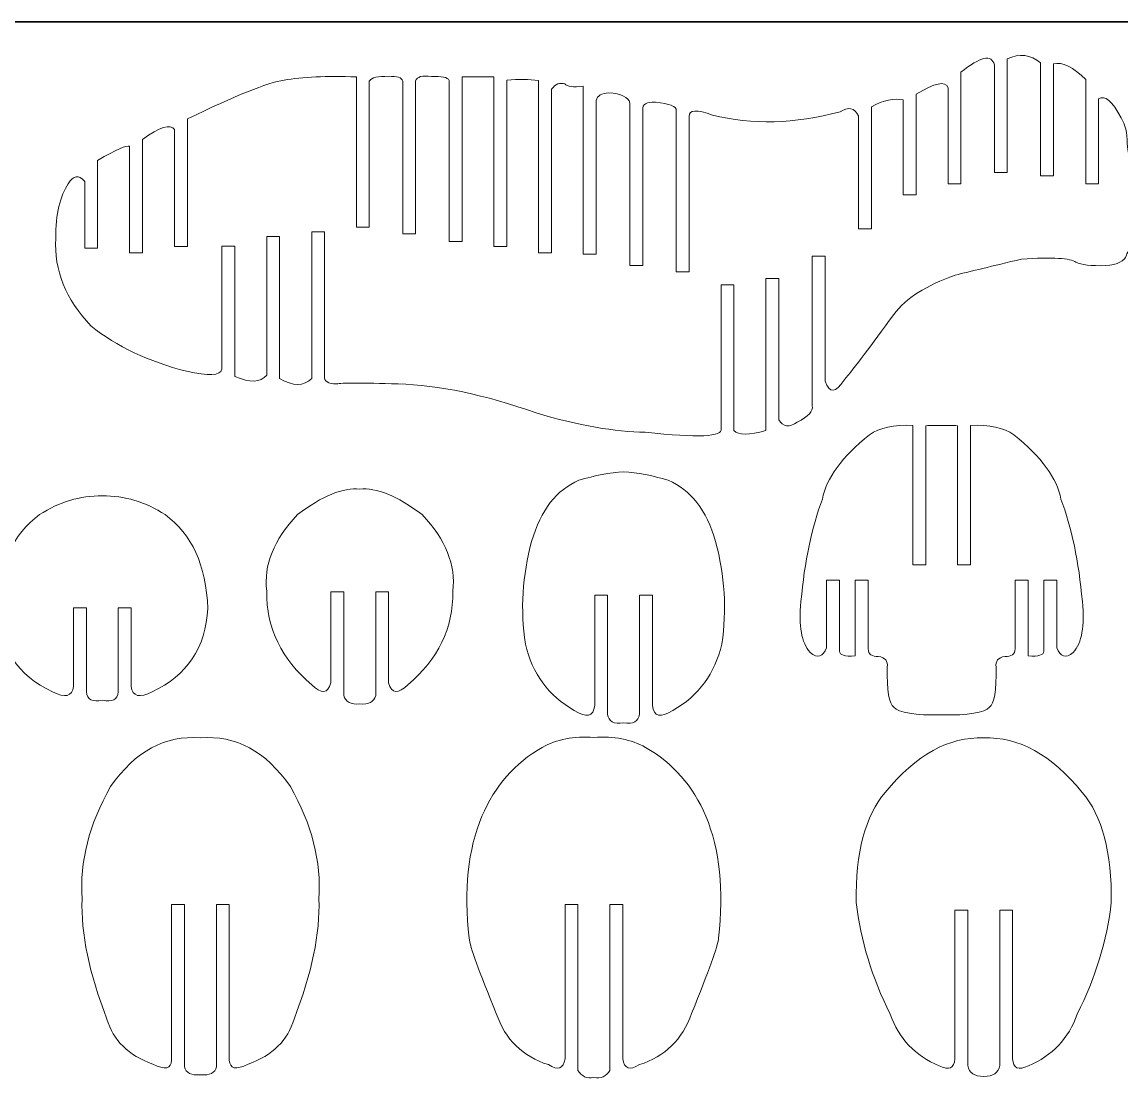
# Model space of a CAD drawing. Header units: inches. Extents: x -305 to 305, y -229 to 229.
# Drawn here: x -55.4 to 182.8, y -0.4 to 228.6 of the extents above; entities that cross this region are included whole.
import ezdxf

# ---------------------------------------------------------------- set-up
doc = ezdxf.new("R2010")
doc.units = ezdxf.units.IN
doc.header["$MEASUREMENT"] = 0
doc.layers.add('Layer 1', color=1, linetype='Continuous')
doc.layers.add('Layer 2', color=5, linetype='Continuous')

msp = doc.modelspace()

# ---------------------------------------------------------------- linework, layer by layer
at = {"layer": 'Layer 1', "lineweight": 9}
for points in [[(148.0982, 217.7277), (152.3003, 221.1303), (154.7137, 221.6624), (155.3381, 219.324)], [(158.132, 220.6302), (160.7993, 221.8237), (163.1964, 221.5332), (165.3234, 219.7595)], [(168.1173, 219.5177), (170.0733, 220.0015), (172.406, 218.8727), (175.1146, 216.1314)], [(40.0055, 216.7169), (42.2975, 216.7169), (44.5895, 216.7169), (46.8816, 216.7169)], [(49.6757, 215.967), (52.2539, 216.2496), (54.5459, 216.2255), (56.5518, 215.8945)], [(138.3797, 212.9386), (142.3957, 215.438), (144.704, 215.9059), (145.3043, 214.3414)], [(69.0161, 211.5648), (69.3078, 212.6453), (70.2346, 213.2098), (71.7962, 213.258)], [(71.7962, 213.258), (74.5186, 213.0647), (76.0297, 212.3228), (76.3287, 211.0327)], [(128.7095, 210.2103), (131.3199, 211.6781), (133.6121, 212.178), (135.5856, 211.71)], [(-29.2854, 203.1666), (-25.4713, 205.8757), (-23.1549, 206.5853), (-22.3366, 205.2952)], [(-38.9798, 198.6193), (-34.9554, 200.9575), (-32.6554, 201.9736), (-32.0793, 201.6669)], [(-2.3419, 152.082), (-3.6611, 150.5016), (-5.961, 150.4048), (-9.2424, 151.7917)], [(0.4522, 151.4048), (3.3419, 149.6354), (5.6582, 149.6352), (7.4012, 151.4048)], [(143.9112, 141.1973), (142.7599, 141.181), (141.6082, 141.1649), (140.457, 141.149)], [(143.9112, 141.1973), (145.0625, 141.181), (146.2142, 141.1649), (147.3655, 141.149)], [(98.899, 140.0848), (99.8527, 139.0756), (102.1612, 139.0756), (105.8239, 140.0848)], [(4.3127, 121.8772), (9.7315, 125.9682), (14.2347, 127.8044), (17.8219, 127.3854)], [(31.3312, 121.8772), (25.9124, 125.9682), (21.4092, 127.8044), (17.8219, 127.3854)], [(-2.3419, 105.3026), (-3.0324, 110.9245), (-0.8144, 116.4497), (4.3127, 121.8772)], [(37.9858, 105.3026), (38.6762, 110.9245), (36.4583, 116.4497), (31.3312, 121.8772)], [(121.7583, 92.2897), (121.7695, 91.4671), (122.9065, 91.1284), (125.1688, 91.2738)], [(127.9628, 92.8218), (128.0483, 91.6285), (128.7877, 91.0801), (130.1812, 91.177)], [(159.8596, 92.8218), (159.7742, 91.6285), (159.0348, 91.0801), (157.6413, 91.177)], [(166.0641, 92.2897), (166.0529, 91.4671), (164.916, 91.1284), (162.6537, 91.2738)], [(-41.4104, 83.5112), (-41.2598, 81.8039), (-40.1083, 81.1919), (-37.956, 81.6751)], [(-34.5019, 83.5112), (-34.6525, 81.8039), (-35.804, 81.1919), (-37.9564, 81.6751)], [(14.3677, 82.7112), (14.7205, 81.3249), (15.8722, 80.7118), (17.8221, 80.8729)], [(21.2762, 82.7112), (20.9234, 81.3249), (19.7717, 80.7118), (17.8217, 80.8729)], [(71.5296, 78.5993), (71.7353, 77.0839), (72.887, 76.4707), (74.9841, 76.761)], [(78.4382, 78.5993), (78.2325, 77.0839), (77.0808, 76.4707), (74.9837, 76.761)], [(57.3723, 71.4667), (60.476, 73.2064), (64.2017, 73.9151), (68.5498, 73.5927)], [(79.7272, 71.4667), (76.6235, 73.2064), (72.8978, 73.9151), (68.5498, 73.5927)], [(149.5716, 2.5476), (149.8351, 0.9515), (150.9865, 0.1611), (153.0259, 0.1772)], [(156.4802, 2.5476), (156.2168, 0.9515), (155.0653, 0.1611), (153.0259, 0.1772)], [(-20.1456, 2.273), (-19.868, 0.9201), (-18.7165, 0.3403), (-16.6911, 0.5335)], [(-13.2366, 2.273), (-13.5142, 0.9201), (-14.6657, 0.3403), (-16.6911, 0.5335)], [(65.0953, 1.4834), (65.8618, 0.1937), (67.0133, -0.3225), (68.5498, -0.0646)], [(72.0042, 1.4834), (71.2377, 0.1937), (70.0863, -0.3225), (68.5498, -0.0646)]]:
    msp.add_open_spline(points, degree=3, dxfattribs=at)
for points, knots in [([(158.132, 220.6302), (158.132, 220.6302), (158.132, 195.9788), (158.132, 195.9788), (158.132, 195.9788), (158.132, 195.9788), (155.3379, 195.9788), (155.3379, 195.9788), (155.3379, 195.9788), (155.3379, 195.9788), (155.3381, 219.324), (155.3381, 219.324)], [0, 0, 0, 0, 0.33333333, 0.33333333, 0.33333333, 0.33333334, 0.66666667, 0.66666667, 0.66666667, 0.66666668, 1, 1, 1, 1]), ([(168.1173, 219.5177), (168.1173, 219.5177), (168.1173, 195.2532), (168.1173, 195.2532), (168.1173, 195.2532), (168.1173, 195.2532), (165.3232, 195.2532), (165.3232, 195.2532), (165.3232, 195.2532), (165.3232, 195.2532), (165.3234, 219.7595), (165.3234, 219.7595)], [0, 0, 0, 0, 0.33333333, 0.33333333, 0.33333333, 0.33333334, 0.66666667, 0.66666667, 0.66666667, 0.66666668, 1, 1, 1, 1]), ([(-19.5425, 207.5959), (-9.1532, 212.6534), (-2.168, 215.4559), (1.4133, 216.0035), (1.4133, 216.0035), (5.3974, 216.7118), (10.625, 216.9479), (17.0955, 216.7118)], [0, 0, 0, 0, 0.5, 0.5, 0.5, 0.50000001, 1, 1, 1, 1]), ([(19.8896, 215.7443), (20.3915, 216.5828), (21.7871, 216.9055), (24.0754, 216.7118), (24.0754, 216.7118), (25.901, 216.9053), (26.9191, 216.5828), (27.1291, 215.7443)], [0, 0, 0, 0, 0.5, 0.5, 0.5, 0.50000001, 1, 1, 1, 1]), ([(29.9232, 215.7928), (30.2312, 216.7605), (31.3682, 217.0829), (33.3339, 216.7601), (33.3339, 216.7601), (35.5306, 216.9055), (36.8235, 216.6313), (37.2114, 215.9377)], [0, 0, 0, 0, 0.5, 0.5, 0.5, 0.50000001, 1, 1, 1, 1]), ([(40.0055, 216.7169), (40.0055, 216.7169), (40.0055, 181.0465), (40.0055, 181.0465), (40.0055, 181.0465), (40.0055, 181.0465), (37.2114, 181.0465), (37.2114, 181.0465), (37.2114, 181.0465), (37.2114, 181.0465), (37.2114, 215.9377), (37.2114, 215.9377)], [0, 0, 0, 0, 0.33333333, 0.33333333, 0.33333333, 0.33333334, 0.66666667, 0.66666667, 0.66666667, 0.66666668, 1, 1, 1, 1]), ([(49.6757, 215.967), (49.6757, 215.967), (49.6757, 179.9823), (49.6757, 179.9823), (49.6757, 179.9823), (49.6757, 179.9823), (46.8816, 179.9823), (46.8816, 179.9823), (46.8816, 179.9823), (46.8816, 179.9823), (46.8816, 216.7169), (46.8816, 216.7169)], [0, 0, 0, 0, 0.33333333, 0.33333333, 0.33333333, 0.33333334, 0.66666667, 0.66666667, 0.66666667, 0.66666668, 1, 1, 1, 1]), ([(148.0982, 217.7277), (148.0982, 217.7277), (148.0982, 193.5601), (148.0982, 193.5601), (148.0982, 193.5601), (148.0982, 193.5601), (145.3041, 193.5601), (145.3041, 193.5601), (145.3041, 193.5601), (145.3041, 193.5601), (145.3043, 214.3414), (145.3043, 214.3414)], [0, 0, 0, 0, 0.33333333, 0.33333333, 0.33333333, 0.33333334, 0.66666667, 0.66666667, 0.66666667, 0.66666668, 1, 1, 1, 1]), ([(19.8896, 215.7443), (19.8896, 215.7443), (19.8896, 184.1425), (19.8896, 184.1425), (19.8896, 184.1425), (19.8896, 184.1425), (17.0955, 184.1425), (17.0955, 184.1425), (17.0955, 184.1425), (17.0955, 184.1425), (17.0955, 216.7118), (17.0955, 216.7118)], [0, 0, 0, 0, 0.33333333, 0.33333333, 0.33333333, 0.33333334, 0.66666667, 0.66666667, 0.66666667, 0.66666668, 1, 1, 1, 1]), ([(29.9232, 215.7928), (29.9232, 215.7928), (29.9232, 182.7396), (29.9232, 182.7396), (29.9232, 182.7396), (29.9232, 182.7396), (27.1291, 182.7396), (27.1291, 182.7396), (27.1291, 182.7396), (27.1291, 182.7396), (27.1291, 215.7443), (27.1291, 215.7443)], [0, 0, 0, 0, 0.33333333, 0.33333333, 0.33333333, 0.33333334, 0.66666667, 0.66666667, 0.66666667, 0.66666668, 1, 1, 1, 1]), ([(59.3459, 214.0562), (59.3459, 214.0562), (59.3459, 178.6053), (59.3459, 178.6053), (59.3459, 178.6053), (59.3459, 178.6053), (56.5518, 178.6053), (56.5518, 178.6053), (56.5518, 178.6053), (56.5518, 178.6053), (56.5518, 215.8945), (56.5518, 215.8945)], [0, 0, 0, 0, 0.33333333, 0.33333333, 0.33333333, 0.33333334, 0.66666667, 0.66666667, 0.66666667, 0.66666668, 1, 1, 1, 1]), ([(59.3459, 214.0562), (60.276, 215.1689), (61.2432, 215.54), (62.2474, 215.1689), (62.2474, 215.1689), (62.764, 214.5885), (64.0892, 214.4271), (66.222, 214.6851)], [0, 0, 0, 0, 0.5, 0.5, 0.5, 0.50000001, 1, 1, 1, 1]), ([(69.0161, 211.5648), (69.0161, 211.5648), (69.0161, 178.3154), (69.0161, 178.3154), (69.0161, 178.3154), (69.0161, 178.3154), (66.222, 178.3154), (66.222, 178.3154), (66.222, 178.3154), (66.222, 178.3154), (66.222, 214.6851), (66.222, 214.6851)], [0, 0, 0, 0, 0.33333333, 0.33333333, 0.33333333, 0.33333334, 0.66666667, 0.66666667, 0.66666667, 0.66666668, 1, 1, 1, 1]), ([(177.9086, 211.971), (177.9086, 211.971), (177.9086, 193.5601), (177.9086, 193.5601), (177.9086, 193.5601), (177.9086, 193.5601), (175.1146, 193.5601), (175.1146, 193.5601), (175.1146, 193.5601), (175.1146, 193.5601), (175.1146, 216.1314), (175.1146, 216.1314)], [0, 0, 0, 0, 0.33333333, 0.33333333, 0.33333333, 0.33333334, 0.66666667, 0.66666667, 0.66666667, 0.66666668, 1, 1, 1, 1]), ([(177.9086, 211.971), (179.2833, 212.8419), (180.9048, 211.4552), (182.7731, 207.8106), (182.7731, 207.8106), (183.6777, 206.44), (184.1303, 204.5856), (184.1303, 202.2476), (184.1303, 202.2476), (184.3241, 198.7646), (185.3584, 195.7973), (187.2325, 193.3466), (187.2325, 193.3466), (189.7206, 190.0893), (190.7872, 188.0573), (190.4318, 187.251), (190.4318, 187.251), (189.6076, 185.526), (189.1389, 184.2197), (189.026, 183.3326), (189.026, 183.3326), (189.1389, 182.8812), (188.4445, 181.9781), (186.9418, 180.6236), (186.9418, 180.6236), (185.0836, 179.8014), (184.0981, 178.9467), (183.9849, 178.0597), (183.9849, 178.0597), (183.5647, 176.8022), (182.0459, 176.0605), (179.4286, 175.8344), (179.4286, 175.8344), (176.2779, 175.7213), (174.1289, 175.9633), (172.9817, 176.56), (172.9817, 176.56), (171.8668, 177.4309), (167.9407, 177.6566), (161.203, 177.2373), (161.203, 177.2373), (154.8531, 175.7054), (150.0735, 174.55), (146.864, 173.7722), (146.864, 173.7722), (140.6143, 171.5817), (136.1686, 168.747), (133.527, 165.268)], [0, 0, 0, 0, 0.08333333, 0.08333333, 0.08333333, 0.08333334, 0.16666667, 0.16666667, 0.16666667, 0.16666668, 0.25, 0.25, 0.25, 0.25000001, 0.33333333, 0.33333333, 0.33333333, 0.33333334, 0.41666667, 0.41666667, 0.41666667, 0.41666668, 0.5, 0.5, 0.5, 0.50000001, 0.58333333, 0.58333333, 0.58333333, 0.58333334, 0.66666667, 0.66666667, 0.66666667, 0.66666668, 0.75, 0.75, 0.75, 0.75000001, 0.83333333, 0.83333333, 0.83333333, 0.83333334, 0.91666667, 0.91666667, 0.91666667, 0.91666668, 1, 1, 1, 1]), ([(138.3797, 212.9386), (138.3797, 212.9386), (138.3797, 191.1411), (138.3797, 191.1411), (138.3797, 191.1411), (138.3797, 191.1411), (135.5856, 191.1411), (135.5856, 191.1411), (135.5856, 191.1411), (135.5856, 191.1411), (135.5856, 211.71), (135.5856, 211.71)], [0, 0, 0, 0, 0.33333333, 0.33333333, 0.33333333, 0.33333334, 0.66666667, 0.66666667, 0.66666667, 0.66666668, 1, 1, 1, 1]), ([(79.1226, 209.6057), (79.1226, 209.6057), (79.1226, 175.8484), (79.1226, 175.8484), (79.1226, 175.8484), (79.1226, 175.8484), (76.3285, 175.8484), (76.3285, 175.8484), (76.3285, 175.8484), (76.3285, 175.8484), (76.3287, 211.0327), (76.3287, 211.0327)], [0, 0, 0, 0, 0.33333333, 0.33333333, 0.33333333, 0.33333334, 0.66666667, 0.66666667, 0.66666667, 0.66666668, 1, 1, 1, 1]), ([(79.1226, 209.6057), (79.0346, 210.783), (79.9533, 211.3152), (81.8785, 211.202), (81.8785, 211.202), (84.9564, 210.928), (86.4672, 210.3313), (86.4106, 209.4122)], [0, 0, 0, 0, 0.5, 0.5, 0.5, 0.50000001, 1, 1, 1, 1]), ([(89.2047, 208.1009), (89.1573, 209.6006), (90.8435, 209.7135), (94.263, 208.4395), (94.263, 208.4395), (102.8265, 206.263), (112.0363, 206.5046), (121.8925, 209.1651), (121.8925, 209.1651), (123.6531, 210.294), (124.9942, 210.0036), (125.9154, 208.2944)], [0, 0, 0, 0, 0.33333333, 0.33333333, 0.33333333, 0.33333334, 0.66666667, 0.66666667, 0.66666667, 0.66666668, 1, 1, 1, 1]), ([(128.7095, 210.2103), (128.7095, 210.2103), (128.7095, 183.8213), (128.7095, 183.8213), (128.7095, 183.8213), (128.7095, 183.8213), (125.9154, 183.8213), (125.9154, 183.8213), (125.9154, 183.8213), (125.9154, 183.8213), (125.9154, 208.2944), (125.9154, 208.2944)], [0, 0, 0, 0, 0.33333333, 0.33333333, 0.33333333, 0.33333334, 0.66666667, 0.66666667, 0.66666667, 0.66666668, 1, 1, 1, 1]), ([(-19.5425, 207.5959), (-19.5425, 207.5959), (-19.5425, 179.9817), (-19.5425, 179.9817), (-19.5425, 179.9817), (-19.5425, 179.9817), (-22.3366, 179.9817), (-22.3366, 179.9817), (-22.3366, 179.9817), (-22.3366, 179.9817), (-22.3366, 205.2952), (-22.3366, 205.2952)], [0, 0, 0, 0, 0.33333333, 0.33333333, 0.33333333, 0.33333334, 0.66666667, 0.66666667, 0.66666667, 0.66666668, 1, 1, 1, 1]), ([(89.2047, 208.1009), (89.2047, 208.1009), (89.2047, 174.4455), (89.2047, 174.4455), (89.2047, 174.4455), (89.2047, 174.4455), (86.4106, 174.4455), (86.4106, 174.4455), (86.4106, 174.4455), (86.4106, 174.4455), (86.4106, 209.4122), (86.4106, 209.4122)], [0, 0, 0, 0, 0.33333333, 0.33333333, 0.33333333, 0.33333334, 0.66666667, 0.66666667, 0.66666667, 0.66666668, 1, 1, 1, 1]), ([(-29.2854, 203.1666), (-29.2854, 203.1666), (-29.2854, 178.603), (-29.2854, 178.603), (-29.2854, 178.603), (-29.2854, 178.603), (-32.0795, 178.603), (-32.0795, 178.603), (-32.0795, 178.603), (-32.0795, 178.603), (-32.0793, 201.6669), (-32.0793, 201.6669)], [0, 0, 0, 0, 0.33333333, 0.33333333, 0.33333333, 0.33333334, 0.66666667, 0.66666667, 0.66666667, 0.66666668, 1, 1, 1, 1]), ([(-38.9798, 198.6193), (-38.9798, 198.6193), (-38.9798, 179.6187), (-38.9798, 179.6187), (-38.9798, 179.6187), (-38.9798, 179.6187), (-41.7738, 179.6187), (-41.7738, 179.6187), (-41.7738, 179.6187), (-41.7738, 179.6187), (-41.7738, 194.0236), (-41.7738, 194.0236)], [0, 0, 0, 0, 0.33333333, 0.33333333, 0.33333333, 0.33333334, 0.66666667, 0.66666667, 0.66666667, 0.66666668, 1, 1, 1, 1]), ([(-12.0362, 153.388), (-12.392, 151.9852), (-14.9448, 151.8396), (-19.6948, 152.9528), (-19.6948, 152.9528), (-27.9345, 155.0242), (-34.8476, 158.2919), (-40.434, 162.7553), (-40.434, 162.7553), (-45.8783, 168.5537), (-48.4233, 174.8675), (-48.0689, 181.6966), (-48.0689, 181.6966), (-48.0512, 187.0253), (-47.1402, 190.973), (-45.3365, 193.5398), (-45.3365, 193.5398), (-44.2624, 195.4426), (-43.0748, 195.6038), (-41.7738, 194.0236)], [0, 0, 0, 0, 0.2, 0.2, 0.2, 0.20000001, 0.4, 0.4, 0.4, 0.40000001, 0.6, 0.6, 0.6, 0.60000001, 0.8, 0.8, 0.8, 0.80000001, 1, 1, 1, 1]), ([(0.4522, 151.4048), (0.4522, 151.4048), (0.4522, 182.0961), (0.4522, 182.0961), (0.4522, 182.0961), (0.4522, 182.0961), (-2.3419, 182.0961), (-2.3419, 182.0961), (-2.3419, 182.0961), (-2.3419, 182.0961), (-2.3419, 152.082), (-2.3419, 152.082)], [0, 0, 0, 0, 0.33333333, 0.33333333, 0.33333333, 0.33333334, 0.66666667, 0.66666667, 0.66666667, 0.66666668, 1, 1, 1, 1]), ([(10.195, 151.4892), (10.195, 151.4892), (10.195, 183.112), (10.195, 183.112), (10.195, 183.112), (10.195, 183.112), (7.401, 183.112), (7.401, 183.112), (7.401, 183.112), (7.401, 183.112), (7.4012, 151.4048), (7.4012, 151.4048)], [0, 0, 0, 0, 0.33333333, 0.33333333, 0.33333333, 0.33333334, 0.66666667, 0.66666667, 0.66666667, 0.66666668, 1, 1, 1, 1]), ([(-9.2424, 151.7917), (-9.2424, 151.7917), (-9.2422, 180.016), (-9.2422, 180.016), (-9.2422, 180.016), (-9.2422, 180.016), (-12.0362, 180.016), (-12.0362, 180.016), (-12.0362, 180.016), (-12.0362, 180.016), (-12.0362, 153.388), (-12.0362, 153.388)], [0, 0, 0, 0, 0.33333333, 0.33333333, 0.33333333, 0.33333334, 0.66666667, 0.66666667, 0.66666667, 0.66666668, 1, 1, 1, 1]), ([(118.6515, 150.7721), (118.6515, 150.7721), (118.6515, 177.8646), (118.6515, 177.8646), (118.6515, 177.8646), (118.6515, 177.8646), (115.8575, 177.8646), (115.8575, 177.8646), (115.8575, 177.8646), (115.8575, 177.8646), (115.8575, 145.4544), (115.8575, 145.4544)], [0, 0, 0, 0, 0.33333333, 0.33333333, 0.33333333, 0.33333334, 0.66666667, 0.66666667, 0.66666667, 0.66666668, 1, 1, 1, 1]), ([(98.899, 140.0848), (98.899, 140.0848), (98.899, 171.6483), (98.899, 171.6483), (98.899, 171.6483), (98.899, 171.6483), (96.105, 171.6483), (96.105, 171.6483), (96.105, 171.6483), (96.105, 171.6483), (96.105, 140.5283), (96.105, 140.5283)], [0, 0, 0, 0, 0.33333333, 0.33333333, 0.33333333, 0.33333334, 0.66666667, 0.66666667, 0.66666667, 0.66666668, 1, 1, 1, 1]), ([(108.6177, 142.4067), (108.6177, 142.4067), (108.6177, 173.027), (108.6177, 173.027), (108.6177, 173.027), (108.6177, 173.027), (105.8237, 173.027), (105.8237, 173.027), (105.8237, 173.027), (105.8237, 173.027), (105.8239, 140.0848), (105.8239, 140.0848)], [0, 0, 0, 0, 0.33333333, 0.33333333, 0.33333333, 0.33333334, 0.66666667, 0.66666667, 0.66666667, 0.66666668, 1, 1, 1, 1]), ([(118.6515, 150.7721), (119.6101, 148.1306), (120.9608, 148.195), (122.703, 150.9654), (122.703, 150.9654), (125.022, 153.6713), (128.6301, 158.4388), (133.527, 165.268)], [0, 0, 0, 0, 0.5, 0.5, 0.5, 0.50000001, 1, 1, 1, 1]), ([(96.105, 140.5283), (96.5764, 138.7244), (91.1067, 138.4667), (79.6957, 139.7552), (79.6957, 139.7552), (73.1561, 139.7874), (65.2634, 141.1726), (56.0177, 143.9107), (56.0177, 143.9107), (44.8391, 147.8729), (34.8847, 149.9668), (26.1544, 150.1923), (26.1544, 150.1923), (18.2295, 150.45), (13.7839, 150.45), (12.8174, 150.1923), (12.8174, 150.1923), (10.9291, 150.1954), (10.055, 150.7768), (10.195, 151.9369)], [0, 0, 0, 0, 0.2, 0.2, 0.2, 0.20000001, 0.4, 0.4, 0.4, 0.40000001, 0.6, 0.6, 0.6, 0.60000001, 0.8, 0.8, 0.8, 0.80000001, 1, 1, 1, 1]), ([(108.6177, 142.4067), (109.5317, 140.8911), (110.8706, 140.7299), (112.634, 141.9231), (112.634, 141.9231), (115.0493, 143.1323), (116.1238, 144.3094), (115.8575, 145.4544)], [0, 0, 0, 0, 0.5, 0.5, 0.5, 0.50000001, 1, 1, 1, 1]), ([(137.6629, 141.1973), (133.6064, 141.423), (130.4658, 140.7458), (128.242, 139.1656), (128.242, 139.1656), (122.3162, 134.4081), (118.9234, 129.7725), (118.0638, 125.2593), (118.0638, 125.2593), (115.7443, 119.1389), (114.198, 111.7299), (113.425, 103.0323), (113.425, 103.0323), (112.8766, 97.8048), (113.5339, 94.127), (115.3968, 91.9994), (115.3968, 91.9994), (117.0514, 90.6775), (118.2406, 91.032), (118.9643, 93.0638)], [0, 0, 0, 0, 0.2, 0.2, 0.2, 0.20000001, 0.4, 0.4, 0.4, 0.40000001, 0.6, 0.6, 0.6, 0.60000001, 0.8, 0.8, 0.8, 0.80000001, 1, 1, 1, 1]), ([(140.457, 141.149), (140.457, 141.149), (140.457, 111.0068), (140.457, 111.0068), (140.457, 111.0068), (140.457, 111.0068), (137.6629, 111.0068), (137.6629, 111.0068), (137.6629, 111.0068), (137.6629, 111.0068), (137.6629, 141.1973), (137.6629, 141.1973)], [0, 0, 0, 0, 0.33333333, 0.33333333, 0.33333333, 0.33333334, 0.66666667, 0.66666667, 0.66666667, 0.66666668, 1, 1, 1, 1]), ([(150.1596, 141.1973), (150.1596, 141.1973), (150.1596, 111.0068), (150.1596, 111.0068), (150.1596, 111.0068), (150.1596, 111.0068), (147.3655, 111.0068), (147.3655, 111.0068), (147.3655, 111.0068), (147.3655, 111.0068), (147.3655, 141.149), (147.3655, 141.149)], [0, 0, 0, 0, 0.33333333, 0.33333333, 0.33333333, 0.33333334, 0.66666667, 0.66666667, 0.66666667, 0.66666668, 1, 1, 1, 1]), ([(150.1596, 141.1973), (154.2161, 141.423), (157.3567, 140.7458), (159.5805, 139.1656), (159.5805, 139.1656), (165.5063, 134.4081), (168.8991, 129.7725), (169.7586, 125.2593), (169.7586, 125.2593), (172.0781, 119.1389), (173.6244, 111.7299), (174.3974, 103.0323), (174.3974, 103.0323), (174.9459, 97.8048), (174.2886, 94.127), (172.4256, 91.9994), (172.4256, 91.9994), (170.7711, 90.6775), (169.5819, 91.032), (168.8582, 93.0638)], [0, 0, 0, 0, 0.2, 0.2, 0.2, 0.20000001, 0.4, 0.4, 0.4, 0.40000001, 0.6, 0.6, 0.6, 0.60000001, 0.8, 0.8, 0.8, 0.80000001, 1, 1, 1, 1]), ([(68.7356, 80.5343), (68.4431, 78.1155), (66.9673, 77.7606), (64.3074, 79.4701), (64.3074, 79.4701), (58.7236, 82.6415), (55.1872, 87.4353), (53.6982, 93.8516), (53.6982, 93.8516), (52.6029, 101.2608), (53.0539, 108.6696), (55.0513, 116.0786), (55.0513, 116.0786), (57.0486, 122.8756), (60.4634, 127.2888), (65.2956, 129.3182), (65.2956, 129.3182), (68.7666, 130.3814), (71.9964, 130.9933), (74.9839, 131.1543)], [0, 0, 0, 0, 0.2, 0.2, 0.2, 0.20000001, 0.4, 0.4, 0.4, 0.40000001, 0.6, 0.6, 0.6, 0.60000001, 0.8, 0.8, 0.8, 0.80000001, 1, 1, 1, 1]), ([(81.2322, 80.5343), (81.5247, 78.1155), (83.0005, 77.7606), (85.6604, 79.4701), (85.6604, 79.4701), (91.2442, 82.6415), (94.7806, 87.4353), (96.2696, 93.8516), (96.2696, 93.8516), (97.3649, 101.2608), (96.9139, 108.6696), (94.9165, 116.0786), (94.9165, 116.0786), (92.9192, 122.8756), (89.5044, 127.2888), (84.6722, 129.3182), (84.6722, 129.3182), (81.2012, 130.3814), (77.9715, 130.9933), (74.9839, 131.1543)], [0, 0, 0, 0, 0.2, 0.2, 0.2, 0.20000001, 0.4, 0.4, 0.4, 0.40000001, 0.6, 0.6, 0.6, 0.60000001, 0.8, 0.8, 0.8, 0.80000001, 1, 1, 1, 1]), ([(-44.2045, 84.6709), (-44.4932, 82.4802), (-46.007, 82.0937), (-48.7456, 83.5112), (-48.7456, 83.5112), (-56.3159, 87.0225), (-60.3428, 93.0463), (-60.826, 101.5828), (-60.826, 101.5828), (-60.4395, 110.9245), (-57.3468, 117.6893), (-51.5481, 121.877), (-51.5481, 121.877), (-47.3168, 124.6473), (-42.7857, 126.0002), (-37.9562, 125.9358)], [0, 0, 0, 0, 0.25, 0.25, 0.25, 0.25000001, 0.5, 0.5, 0.5, 0.50000001, 0.75, 0.75, 0.75, 0.75000001, 1, 1, 1, 1]), ([(-31.7078, 84.6709), (-31.4191, 82.4802), (-29.9054, 82.0937), (-27.1667, 83.5112), (-27.1667, 83.5112), (-19.5964, 87.0225), (-15.5695, 93.0463), (-15.0863, 101.5828), (-15.0863, 101.5828), (-15.4728, 110.9245), (-18.5655, 117.6893), (-24.3642, 121.877), (-24.3642, 121.877), (-28.5955, 124.6473), (-33.1267, 126.0002), (-37.9562, 125.9358)], [0, 0, 0, 0, 0.25, 0.25, 0.25, 0.25000001, 0.5, 0.5, 0.5, 0.50000001, 0.75, 0.75, 0.75, 0.75000001, 1, 1, 1, 1]), ([(118.9643, 93.0638), (118.9643, 93.0638), (118.9643, 107.6916), (118.9643, 107.6916), (118.9643, 107.6916), (118.9643, 107.6916), (121.7583, 107.6916), (121.7583, 107.6916), (121.7583, 107.6916), (121.7583, 107.6916), (121.7583, 92.2897), (121.7583, 92.2897)], [0, 0, 0, 0, 0.33333333, 0.33333333, 0.33333333, 0.33333334, 0.66666667, 0.66666667, 0.66666667, 0.66666668, 1, 1, 1, 1]), ([(125.1688, 91.2738), (125.1688, 91.2738), (125.1688, 107.6916), (125.1688, 107.6916), (125.1688, 107.6916), (125.1688, 107.6916), (127.9628, 107.6916), (127.9628, 107.6916), (127.9628, 107.6916), (127.9628, 107.6916), (127.9628, 92.8218), (127.9628, 92.8218)], [0, 0, 0, 0, 0.33333333, 0.33333333, 0.33333333, 0.33333334, 0.66666667, 0.66666667, 0.66666667, 0.66666668, 1, 1, 1, 1]), ([(162.6537, 91.2738), (162.6537, 91.2738), (162.6537, 107.6916), (162.6537, 107.6916), (162.6537, 107.6916), (162.6537, 107.6916), (159.8596, 107.6916), (159.8596, 107.6916), (159.8596, 107.6916), (159.8596, 107.6916), (159.8596, 92.8218), (159.8596, 92.8218)], [0, 0, 0, 0, 0.33333333, 0.33333333, 0.33333333, 0.33333334, 0.66666667, 0.66666667, 0.66666667, 0.66666668, 1, 1, 1, 1]), ([(168.8582, 93.0638), (168.8582, 93.0638), (168.8582, 107.6916), (168.8582, 107.6916), (168.8582, 107.6916), (168.8582, 107.6916), (166.0641, 107.6916), (166.0641, 107.6916), (166.0641, 107.6916), (166.0641, 107.6916), (166.0641, 92.2897), (166.0641, 92.2897)], [0, 0, 0, 0, 0.33333333, 0.33333333, 0.33333333, 0.33333334, 0.66666667, 0.66666667, 0.66666667, 0.66666668, 1, 1, 1, 1]), ([(11.5736, 85.4202), (10.8912, 83.0982), (9.5001, 82.9691), (7.4008, 85.0333), (7.4008, 85.0333), (0.8252, 90.5321), (-2.4224, 97.2886), (-2.3419, 105.3026)], [0, 0, 0, 0, 0.5, 0.5, 0.5, 0.50000001, 1, 1, 1, 1]), ([(14.3677, 82.7112), (14.3677, 82.7112), (14.3677, 105.1333), (14.3677, 105.1333), (14.3677, 105.1333), (14.3677, 105.1333), (11.5736, 105.1333), (11.5736, 105.1333), (11.5736, 105.1333), (11.5736, 105.1333), (11.5736, 85.4202), (11.5736, 85.4202)], [0, 0, 0, 0, 0.33333333, 0.33333333, 0.33333333, 0.33333334, 0.66666667, 0.66666667, 0.66666667, 0.66666668, 1, 1, 1, 1]), ([(24.0703, 85.4202), (24.0703, 85.4202), (24.0703, 105.1333), (24.0703, 105.1333), (24.0703, 105.1333), (24.0703, 105.1333), (21.2762, 105.1333), (21.2762, 105.1333), (21.2762, 105.1333), (21.2762, 105.1333), (21.2762, 82.7112), (21.2762, 82.7112)], [0, 0, 0, 0, 0.33333333, 0.33333333, 0.33333333, 0.33333334, 0.66666667, 0.66666667, 0.66666667, 0.66666668, 1, 1, 1, 1]), ([(24.0703, 85.4202), (24.7527, 83.0982), (26.1438, 82.9691), (28.2431, 85.0333), (28.2431, 85.0333), (34.8187, 90.5321), (38.0663, 97.2886), (37.9858, 105.3026)], [0, 0, 0, 0, 0.5, 0.5, 0.5, 0.50000001, 1, 1, 1, 1]), ([(71.5296, 78.5993), (71.5296, 78.5993), (71.5296, 104.4725), (71.5296, 104.4725), (71.5296, 104.4725), (71.5296, 104.4725), (68.7356, 104.4725), (68.7356, 104.4725), (68.7356, 104.4725), (68.7356, 104.4725), (68.7356, 80.5343), (68.7356, 80.5343)], [0, 0, 0, 0, 0.33333333, 0.33333333, 0.33333333, 0.33333334, 0.66666667, 0.66666667, 0.66666667, 0.66666668, 1, 1, 1, 1]), ([(78.4382, 78.5993), (78.4382, 78.5993), (78.4382, 104.4725), (78.4382, 104.4725), (78.4382, 104.4725), (78.4382, 104.4725), (81.2322, 104.4725), (81.2322, 104.4725), (81.2322, 104.4725), (81.2322, 104.4725), (81.2322, 80.5343), (81.2322, 80.5343)], [0, 0, 0, 0, 0.33333333, 0.33333333, 0.33333333, 0.33333334, 0.66666667, 0.66666667, 0.66666667, 0.66666668, 1, 1, 1, 1]), ([(-41.4104, 83.5112), (-41.4104, 83.5112), (-41.4104, 101.691), (-41.4104, 101.691), (-41.4104, 101.691), (-41.4104, 101.691), (-44.2045, 101.691), (-44.2045, 101.691), (-44.2045, 101.691), (-44.2045, 101.691), (-44.2045, 84.6709), (-44.2045, 84.6709)], [0, 0, 0, 0, 0.33333333, 0.33333333, 0.33333333, 0.33333334, 0.66666667, 0.66666667, 0.66666667, 0.66666668, 1, 1, 1, 1]), ([(-31.7078, 84.6709), (-31.7078, 84.6709), (-31.7078, 101.691), (-31.7078, 101.691), (-31.7078, 101.691), (-31.7078, 101.691), (-34.5019, 101.691), (-34.5019, 101.691), (-34.5019, 101.691), (-34.5019, 101.691), (-34.5019, 83.5112), (-34.5019, 83.5112)], [0, 0, 0, 0, 0.33333333, 0.33333333, 0.33333333, 0.33333334, 0.66666667, 0.66666667, 0.66666667, 0.66666668, 1, 1, 1, 1]), ([(143.9112, 78.5025), (138.1139, 78.3895), (134.652, 78.9539), (133.5252, 80.1956), (133.5252, 80.1956), (132.5077, 80.8568), (132.0392, 83.7432), (132.1198, 88.8549), (132.1198, 88.8549), (132.3134, 90.1448), (131.6674, 90.9189), (130.181, 91.177)], [0, 0, 0, 0, 0.33333333, 0.33333333, 0.33333333, 0.33333334, 0.66666667, 0.66666667, 0.66666667, 0.66666668, 1, 1, 1, 1]), ([(143.9112, 78.5025), (149.7085, 78.3895), (153.1705, 78.9539), (154.2972, 80.1956), (154.2972, 80.1956), (155.3147, 80.8568), (155.7832, 83.7432), (155.7027, 88.8549), (155.7027, 88.8549), (155.509, 90.1448), (156.1551, 90.9189), (157.6415, 91.177)], [0, 0, 0, 0, 0.33333333, 0.33333333, 0.33333333, 0.33333334, 0.66666667, 0.66666667, 0.66666667, 0.66666668, 1, 1, 1, 1]), ([(-42.3653, 38.6094), (-42.8809, 46.7273), (-40.8192, 54.8449), (-36.18, 62.9624), (-36.18, 62.9624), (-30.8213, 70.6614), (-24.3249, 74.1726), (-16.6911, 73.4961)], [0, 0, 0, 0, 0.5, 0.5, 0.5, 0.50000001, 1, 1, 1, 1]), ([(8.9831, 38.6094), (9.4987, 46.7273), (7.4369, 54.8449), (2.7978, 62.9624), (2.7978, 62.9624), (-2.5609, 70.6614), (-9.0573, 74.1726), (-16.6911, 73.4961)], [0, 0, 0, 0, 0.5, 0.5, 0.5, 0.50000001, 1, 1, 1, 1]), ([(62.3012, 3.999), (61.9775, 1.8386), (60.7708, 1.419), (58.6814, 2.7413), (58.6814, 2.7413), (53.1396, 4.4669), (49.3748, 8.1596), (47.3873, 13.8193), (47.3873, 13.8193), (43.6548, 22.9621), (41.6997, 28.3963), (41.5222, 30.1218), (41.5222, 30.1218), (40.3426, 40.5388), (41.2637, 49.3432), (44.2852, 56.535), (44.2852, 56.535), (47.0635, 63.0911), (51.4259, 68.0686), (57.3723, 71.4667)], [0, 0, 0, 0, 0.2, 0.2, 0.2, 0.20000001, 0.4, 0.4, 0.4, 0.40000001, 0.6, 0.6, 0.6, 0.60000001, 0.8, 0.8, 0.8, 0.80000001, 1, 1, 1, 1]), ([(74.7983, 3.999), (75.122, 1.8386), (76.3287, 1.419), (78.4181, 2.7413), (78.4181, 2.7413), (83.9599, 4.4669), (87.7247, 8.1596), (89.7123, 13.8193), (89.7123, 13.8193), (93.4447, 22.9621), (95.3998, 28.3963), (95.5773, 30.1218), (95.5773, 30.1218), (96.7569, 40.5388), (95.8359, 49.3432), (92.8143, 56.535), (92.8143, 56.535), (90.036, 63.0911), (85.6736, 68.0686), (79.7272, 71.4667)], [0, 0, 0, 0, 0.2, 0.2, 0.2, 0.20000001, 0.4, 0.4, 0.4, 0.40000001, 0.6, 0.6, 0.6, 0.60000001, 0.8, 0.8, 0.8, 0.80000001, 1, 1, 1, 1]), ([(125.379, 37.862), (125.2491, 48.6924), (127.3537, 56.6402), (131.6923, 61.7061), (131.6923, 61.7061), (138.3689, 69.8882), (145.4801, 73.8182), (153.0259, 73.4961)], [0, 0, 0, 0, 0.5, 0.5, 0.5, 0.50000001, 1, 1, 1, 1]), ([(180.6729, 37.862), (180.8027, 48.6924), (178.6981, 56.6402), (174.3595, 61.7061), (174.3595, 61.7061), (167.6829, 69.8882), (160.5717, 73.8182), (153.0259, 73.4961)], [0, 0, 0, 0, 0.5, 0.5, 0.5, 0.50000001, 1, 1, 1, 1]), ([(-22.9396, 3.7226), (-23.0043, 1.8219), (-24.3571, 1.5319), (-26.9989, 2.8529), (-26.9989, 2.8529), (-32.3142, 4.7534), (-35.6324, 8.007), (-36.9532, 12.6134), (-36.9532, 12.6134), (-40.819, 22.5028), (-42.623, 31.1682), (-42.3653, 38.6094)], [0, 0, 0, 0, 0.33333333, 0.33333333, 0.33333333, 0.33333334, 0.66666667, 0.66666667, 0.66666667, 0.66666668, 1, 1, 1, 1]), ([(-10.4426, 3.7226), (-10.378, 1.8219), (-9.0251, 1.5319), (-6.3833, 2.8529), (-6.3833, 2.8529), (-1.068, 4.7534), (2.2501, 8.007), (3.5709, 12.6134), (3.5709, 12.6134), (7.4367, 22.5028), (9.2408, 31.1682), (8.9831, 38.6094)], [0, 0, 0, 0, 0.33333333, 0.33333333, 0.33333333, 0.33333334, 0.66666667, 0.66666667, 0.66666667, 0.66666668, 1, 1, 1, 1]), ([(-20.1456, 2.273), (-20.1456, 2.273), (-20.1456, 37.4436), (-20.1456, 37.4436), (-20.1456, 37.4436), (-20.1456, 37.4436), (-22.9396, 37.4436), (-22.9396, 37.4436), (-22.9396, 37.4436), (-22.9396, 37.4436), (-22.9396, 3.7226), (-22.9396, 3.7226)], [0, 0, 0, 0, 0.33333333, 0.33333333, 0.33333333, 0.33333334, 0.66666667, 0.66666667, 0.66666667, 0.66666668, 1, 1, 1, 1]), ([(-10.4426, 3.7226), (-10.4426, 3.7226), (-10.443, 37.4436), (-10.443, 37.4436), (-10.443, 37.4436), (-10.443, 37.4436), (-13.237, 37.4436), (-13.237, 37.4436), (-13.237, 37.4436), (-13.237, 37.4436), (-13.2366, 2.273), (-13.2366, 2.273)], [0, 0, 0, 0, 0.33333333, 0.33333333, 0.33333333, 0.33333334, 0.66666667, 0.66666667, 0.66666667, 0.66666668, 1, 1, 1, 1]), ([(65.0953, 1.4834), (65.0953, 1.4834), (65.0953, 37.4365), (65.0953, 37.4365), (65.0953, 37.4365), (65.0953, 37.4365), (62.3012, 37.4365), (62.3012, 37.4365), (62.3012, 37.4365), (62.3012, 37.4365), (62.3012, 3.999), (62.3012, 3.999)], [0, 0, 0, 0, 0.33333333, 0.33333333, 0.33333333, 0.33333334, 0.66666667, 0.66666667, 0.66666667, 0.66666668, 1, 1, 1, 1]), ([(74.7983, 3.999), (74.7983, 3.999), (74.7979, 37.4365), (74.7979, 37.4365), (74.7979, 37.4365), (74.7979, 37.4365), (72.0038, 37.4365), (72.0038, 37.4365), (72.0038, 37.4365), (72.0038, 37.4365), (72.0042, 1.4834), (72.0042, 1.4834)], [0, 0, 0, 0, 0.33333333, 0.33333333, 0.33333333, 0.33333334, 0.66666667, 0.66666667, 0.66666667, 0.66666668, 1, 1, 1, 1]), ([(146.7776, 3.999), (146.6579, 1.9193), (145.5194, 1.419), (143.3622, 2.4993), (143.3622, 2.4993), (138.1673, 4.6568), (134.6317, 8.3825), (132.7554, 13.6765), (132.7554, 13.6765), (128.8044, 21.6079), (126.3454, 29.6697), (125.379, 37.862)], [0, 0, 0, 0, 0.33333333, 0.33333333, 0.33333333, 0.33333334, 0.66666667, 0.66666667, 0.66666667, 0.66666668, 1, 1, 1, 1]), ([(149.5716, 2.5476), (149.5716, 2.5476), (149.5716, 36.1834), (149.5716, 36.1834), (149.5716, 36.1834), (149.5716, 36.1834), (146.7776, 36.1834), (146.7776, 36.1834), (146.7776, 36.1834), (146.7776, 36.1834), (146.7776, 3.999), (146.7776, 3.999)], [0, 0, 0, 0, 0.33333333, 0.33333333, 0.33333333, 0.33333334, 0.66666667, 0.66666667, 0.66666667, 0.66666668, 1, 1, 1, 1]), ([(159.2742, 3.999), (159.2742, 3.999), (159.2742, 36.1834), (159.2742, 36.1834), (159.2742, 36.1834), (159.2742, 36.1834), (156.4802, 36.1834), (156.4802, 36.1834), (156.4802, 36.1834), (156.4802, 36.1834), (156.4802, 2.5476), (156.4802, 2.5476)], [0, 0, 0, 0, 0.33333333, 0.33333333, 0.33333333, 0.33333334, 0.66666667, 0.66666667, 0.66666667, 0.66666668, 1, 1, 1, 1]), ([(159.2742, 3.999), (159.3939, 1.9193), (160.5324, 1.419), (162.6896, 2.4993), (162.6896, 2.4993), (167.8845, 4.6568), (171.4201, 8.3825), (173.2964, 13.6765), (173.2964, 13.6765), (177.2475, 21.6079), (179.7064, 29.6697), (180.6729, 37.862)], [0, 0, 0, 0, 0.33333333, 0.33333333, 0.33333333, 0.33333334, 0.66666667, 0.66666667, 0.66666667, 0.66666668, 1, 1, 1, 1])]:
    msp.add_open_spline(points, degree=3, knots=knots, dxfattribs=at)
at = {"layer": 'Layer 2', "lineweight": 35}
msp.add_open_spline([(-304.8, -228.6), (-304.8, -228.6), (304.8001, -228.6), (304.8001, -228.6), (304.8001, -228.6), (304.8001, -228.6), (304.8001, 228.6), (304.8001, 228.6), (304.8001, 228.6), (304.8001, 228.6), (-304.8, 228.6), (-304.8, 228.6), (-304.8, 228.6), (-304.8, 228.6), (-304.8, -228.6), (-304.8, -228.6)], degree=3, knots=[0, 0, 0, 0, 0.25, 0.25, 0.25, 0.25000001, 0.5, 0.5, 0.5, 0.50000001, 0.75, 0.75, 0.75, 0.75000001, 1, 1, 1, 1], dxfattribs=at)

doc.saveas('drawing.dxf')
